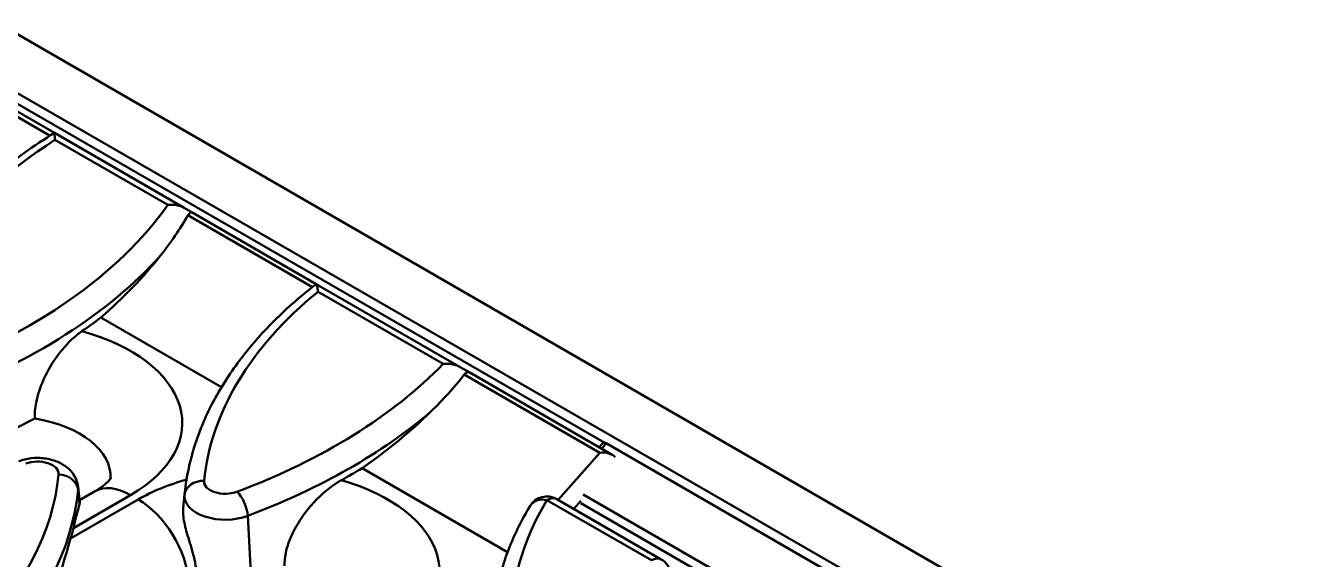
# Model space of a CAD drawing. Header units: millimetres. Extents: x 0 to 2219, y -32 to 1188.
# Drawn here: x 154.89 to 194.1, y 274.74 to 291.05 of the extents above; entities that cross this region are included whole.
import ezdxf

# ---------------------------------------------------------------- set-up
doc = ezdxf.new("R2010")
doc.units = ezdxf.units.MM
doc.header["$LTSCALE"] = 2
doc.layers.add('Sichtbar (ISO)', color=7, linetype='Continuous', lineweight=50)
doc.layers.add('Sichtbar schmal (ISO)', color=7, linetype='Continuous', lineweight=50)

msp = doc.modelspace()

# ---------------------------------------------------------------- linework, layer by layer
at = {"layer": 'Sichtbar (ISO)'}
for p, q in [((249.8683, 235.802), (108.4469, 317.4516)), ((151.2881, 290.3569), (155.7662, 287.7715)), ((159.7253, 285.4857), (155.7663, 287.7714)), ((155.7663, 287.7714), (155.7663, 287.7714)), ((159.9899, 285.3329), (159.7253, 285.4857)), ((159.9899, 285.3329), (163.7635, 283.1542)), ((163.7655, 283.1531), (163.764, 283.154)), ((168.1641, 280.6135), (163.7655, 283.1531)), ((160.869, 280.0006), (157.1829, 282.1287)), ((168.4561, 280.4449), (168.1641, 280.6135)), ((168.4561, 280.4449), (172.8064, 277.9333)), ((172.4033, 278.1661), (172.5029, 278.2813)), ((172.6234, 278.2848), (182.298, 272.6992)), ((169.6078, 274.9552), (165.1627, 277.5216)), ((156.4905, 276.9502), (156.5408, 276.4811)), ((156.5338, 276.5471), (156.9939, 276.8128)), ((159.7479, 276.7774), (159.7104, 276.4276)), ((171.1106, 276.581), (174.3016, 274.7386))]:
    msp.add_line(p, q, dxfattribs=at)
for centre, start, end in [((170.8106, 276.0614), 60, 148.87829), ((174.0016, 274.219), 8.56145, 60)]:
    msp.add_arc(centre, 0.6, start, end, dxfattribs=at)
for centre, major_axis, ratio, start_param, end_param in [((148.7433, 287.0194), (11.9062, 3.1918), 0.6712851, 5.547758, 5.696791), ((141.2558, 288.8724), (-19.9092, -1.4014), 0.6188024, 2.4532786, 2.6265947), ((141.3483, 289.0971), (-19.91, 0), 0.5773503, 2.4439766, 2.4903132), ((158.3603, 282.5999), (11.3936, 3.5551), 0.6299363, 5.3926456, 5.5429974), ((150.6839, 285.3798), (-19.8947, -1.4004), 0.6188024, 2.341325, 2.5113981), ((141.3483, 287.4641), (-20.085, 0), 0.5773503, 2.1505075, 2.3293755), ((154.2819, 277.2716), (3.2, 0), 0.5773503, 6.2481417, 7.5745235), ((172.4428, 277.6814), (0.4957, 0.0812), 0.6237551, 0.3427257, 1.5115068), ((172.6267, 278.1187), (-0.1081, 0.176), 0.5635385, 5.7945313, 6.4600933), ((150.7764, 285.4682), (-19.91, 0), 0.5773503, 2.333489, 2.3782999), ((136.6343, 277.3032), (19.91, 0), 0.5773503, 6.1148977, 6.1429316)]:
    msp.add_ellipse(centre, major_axis=major_axis, ratio=ratio, start_param=start_param, end_param=end_param, dxfattribs=at)
for points, knots in [([(155.7662, 287.7715), (155.1389, 287.3843), (154.5557, 286.9707), (153.4887, 286.0967), (153.0049, 285.6363), (152.1468, 284.6752), (151.7726, 284.1745), (151.1434, 283.1408), (150.8884, 282.6077), (150.5066, 281.5197), (150.3798, 280.9648), (150.3198, 280.4063)], [3.17500796, 3.17500796, 3.17500796, 3.17500796, 3.31302386, 3.31302386, 3.45103976, 3.45103976, 3.58905566, 3.58905566, 3.72707156, 3.72707156, 3.86508746, 3.86508746, 3.86508746, 3.86508746]), ([(155.7801, 287.5605), (155.7801, 287.5611), (155.7801, 287.5617), (155.7774, 287.6161), (155.775, 287.6618), (155.7709, 287.7297), (155.7692, 287.7536), (155.7672, 287.7688), (155.7667, 287.7712), (155.7663, 287.7714)], [-0.00079701, -0.00079701, -0.00079701, -0.00079701, 0, 0, 0.0700773, 0.0700773, 0.13623377, 0.13623377, 0.16112952, 0.16112952, 0.16112952, 0.16112952]), ([(159.7253, 285.4857), (159.6813, 285.5111), (159.6325, 285.5311), (159.527, 285.561), (159.4703, 285.5705), (159.3526, 285.5787), (159.2916, 285.5771), (159.2298, 285.57), (159.2289, 285.57), (159.2281, 285.5698)], [0.38298223, 0.38298223, 0.38298223, 0.38298223, 0.42713138, 0.42713138, 0.47283396, 0.47283396, 0.5195031, 0.5195031, 0.52016002, 0.52016002, 0.52016002, 0.52016002]), ([(159.8461, 285.2553), (159.8463, 285.2555), (159.8464, 285.2558), (159.8487, 285.2598), (159.8509, 285.2633), (159.854, 285.2683), (159.8549, 285.2698), (159.8565, 285.2722), (159.8572, 285.2733), (159.8585, 285.2752), (159.8592, 285.2761), (159.8606, 285.2782), (159.8615, 285.2794), (159.8645, 285.2836), (159.8666, 285.2865), (159.8879, 285.3134), (159.9091, 285.3296), (159.9443, 285.3418), (159.9579, 285.3428), (159.9773, 285.3389), (159.9839, 285.3364), (159.9899, 285.3329)], [-0.367232256, -0.367232256, -0.367232256, -0.367232256, -0.366895366, -0.366895366, -0.36221397, -0.36221397, -0.360233459, -0.360233459, -0.358803893, -0.358803893, -0.357504143, -0.357504143, -0.355771865, -0.355771865, -0.351403421, -0.351403421, -0.313473352, -0.313473352, -0.289142813, -0.289142813, -0.275585427, -0.275585427, -0.275585427, -0.275585427]), ([(163.7635, 283.1542), (163.3003, 282.7955), (162.8714, 282.4198), (162.088, 281.6386), (161.7335, 281.2329), (161.1051, 280.3959), (160.831, 279.9645), (160.3689, 279.0812), (160.1808, 278.6292), (159.8954, 277.7115), (159.7982, 277.2457), (159.7479, 276.7774)], [3.28649149, 3.28649149, 3.28649149, 3.28649149, 3.40221068, 3.40221068, 3.51792988, 3.51792988, 3.63364907, 3.63364907, 3.74936827, 3.74936827, 3.86508746, 3.86508746, 3.86508746, 3.86508746]), ([(163.8177, 282.92), (163.8176, 282.9207), (163.8175, 282.9213), (163.8083, 282.9826), (163.7994, 283.0344), (163.7836, 283.1102), (163.7763, 283.1366), (163.7684, 283.1505), (163.7669, 283.1523), (163.7655, 283.1531)], [-0.00085051, -0.00085051, -0.00085051, -0.00085051, 0, 0, 0.07930364, 0.07930364, 0.15301084, 0.15301084, 0.17054122, 0.17054122, 0.17054122, 0.17054122]), ([(156.6069, 281.7127), (156.5551, 281.6771), (156.5031, 281.638), (156.2497, 281.4314), (156.0519, 281.2211), (155.7056, 280.753), (155.5554, 280.501), (155.3317, 280.0036), (155.2519, 279.7631), (155.1751, 279.36), (155.161, 279.2), (155.1646, 279.0475)], [-2.65525649, -2.65525649, -2.65525649, -2.65525649, -2.594613, -2.594613, -2.35929257, -2.35929257, -2.14085408, -2.14085408, -1.94947542, -1.94947542, -1.81657041, -1.81657041, -1.81657041, -1.81657041]), ([(168.1641, 280.6135), (168.1229, 280.6373), (168.0778, 280.6569), (167.9713, 280.6915), (167.9086, 280.7043), (167.7783, 280.7182), (167.7103, 280.7189), (167.6416, 280.7135), (167.6407, 280.7134), (167.6398, 280.7134)], [0.39074514, 0.39074514, 0.39074514, 0.39074514, 0.43098813, 0.43098813, 0.4809599, 0.4809599, 0.53234121, 0.53234121, 0.53302709, 0.53302709, 0.53302709, 0.53302709]), ([(168.283, 280.3843), (168.2836, 280.3851), (168.2843, 280.3859), (168.2873, 280.3896), (168.2897, 280.3925), (168.2932, 280.3966), (168.2943, 280.3978), (168.2962, 280.3999), (168.297, 280.4008), (168.2986, 280.4025), (168.2993, 280.4033), (168.3011, 280.4051), (168.3021, 280.4062), (168.3057, 280.4098), (168.3083, 280.4123), (168.3352, 280.4371), (168.3615, 280.4509), (168.4036, 280.4587), (168.4194, 280.4581), (168.4418, 280.452), (168.4492, 280.4489), (168.4561, 280.4449)], [-0.368067685, -0.368067685, -0.368067685, -0.368067685, -0.367003056, -0.367003056, -0.363010006, -0.363010006, -0.361248282, -0.361248282, -0.359948289, -0.359948289, -0.358746314, -0.358746314, -0.357113968, -0.357113968, -0.353093693, -0.353093693, -0.315357677, -0.315357677, -0.291849368, -0.291849368, -0.278995235, -0.278995235, -0.278995235, -0.278995235]), ([(156.4905, 276.9502), (156.4805, 277.043), (156.4544, 277.1322), (156.3765, 277.3009), (156.3224, 277.3777), (156.1879, 277.5251), (156.1044, 277.5889), (155.9054, 277.7072), (155.7874, 277.7532), (155.534, 277.8198), (155.3979, 277.837), (155.1262, 277.8396), (154.9908, 277.8252), (154.7971, 277.7792), (154.7364, 277.7609), (154.6766, 277.7383)], [0.8473015, 0.8473015, 0.8473015, 0.8473015, 1.0461813, 1.0461813, 1.2705319, 1.2705319, 1.5560441, 1.5560441, 1.9290652, 1.9290652, 2.3395873, 2.3395873, 2.7469542, 2.7469542, 2.9359057, 2.9359057, 2.9359057, 2.9359057]), ([(156.9939, 276.8128), (157.0978, 276.8727), (157.1855, 276.9322), (157.3265, 277.0413), (157.3798, 277.0909), (157.4545, 277.1704), (157.4758, 277.2001), (157.4915, 277.2246), (157.4937, 277.2291), (157.4937, 277.2291)], [0, 0, 0, 0, 0.14416071, 0.14416071, 0.28832141, 0.28832141, 0.43248212, 0.43248212, 0.51332613, 0.51332613, 0.51332613, 0.51332613]), ([(164.5317, 277.1575), (164.4286, 277.1007), (164.3252, 277.034), (163.9749, 276.7762), (163.7345, 276.5443), (163.34, 276.0578), (163.1765, 275.8094), (162.9501, 275.3467), (162.8731, 275.1356), (162.8039, 274.7944), (162.7917, 274.6666), (162.794, 274.5439)], [-2.72282242, -2.72282242, -2.72282242, -2.72282242, -2.61402981, -2.61402981, -2.35125979, -2.35125979, -2.12781143, -2.12781143, -1.95143156, -1.95143156, -1.84003941, -1.84003941, -1.84003941, -1.84003941]), ([(156.536, 276.4421), (156.5336, 276.434), (156.5312, 276.4257), (156.4897, 276.2803), (156.4394, 276.0683), (156.372, 275.7912), (156.3606, 275.7447), (156.3488, 275.6963)], [0.70958265, 0.70958265, 0.70958265, 0.70958265, 0.73010989, 0.73010989, 1.0546565, 1.0546565, 1.11670002, 1.11670002, 1.11670002, 1.11670002]), ([(160.1147, 274.1666), (160.1132, 274.4275), (160.0622, 274.6819), (159.9413, 275.1357), (159.872, 275.3448), (159.7656, 275.7155), (159.7254, 275.8765), (159.6935, 276.1365), (159.6906, 276.2345), (159.7, 276.3275)], [-3.07038747, -3.07038747, -3.07038747, -3.07038747, -2.90134148, -2.90134148, -2.74809695, -2.74809695, -2.62272962, -2.62272962, -2.53988053, -2.53988053, -2.53988053, -2.53988053]), ([(170.2969, 276.3715), (170.1731, 276.1664), (170.0587, 275.9588), (169.8491, 275.5391), (169.754, 275.3271), (169.5836, 274.8993), (169.5083, 274.6835), (169.3781, 274.249), (169.3232, 274.0303), (169.234, 273.5907), (169.1998, 273.3699), (169.176, 273.1485)], [3.59158298, 3.59158298, 3.59158298, 3.59158298, 3.64628388, 3.64628388, 3.70098478, 3.70098478, 3.75568567, 3.75568567, 3.81038657, 3.81038657, 3.86508746, 3.86508746, 3.86508746, 3.86508746]), ([(156.263, 275.3779), (156.1835, 275.1085), (156.0871, 274.7833), (155.8509, 273.9974), (155.7059, 273.5254), (155.4918, 272.7371), (155.3947, 272.3515), (155.3291, 271.9045), (155.3163, 271.7919), (155.3053, 271.5847), (155.3062, 271.4894), (155.313, 271.4075)], [-1.1741314, -1.1741314, -1.1741314, -1.1741314, -0.8282199, -0.8282199, -0.4165788, -0.4165788, -0.1554996, -0.1554996, -0.0777498, -0.0777498, -0.0059838, -0.0059838, -0.0059838, -0.0059838])]:
    msp.add_open_spline(points, degree=3, knots=knots, dxfattribs=at)
for points in [[(172.5778, 278.3027), (172.5928, 278.2996), (172.6085, 278.2934), (172.6234, 278.2848)], [(156.5408, 276.4811), (156.542, 276.4705), (156.5403, 276.4573), (156.536, 276.4421)], [(159.7, 276.3275), (159.7034, 276.3613), (159.7069, 276.3947), (159.7104, 276.4276)]]:
    msp.add_open_spline(points, degree=3, dxfattribs=at)
at = {"layer": 'Sichtbar schmal (ISO)'}
for p, q in [((248.3126, 234.9038), (106.8913, 316.5535)), ((137.2544, 298.6967), (172.5778, 278.3027)), ((151.1786, 290.2595), (155.6324, 287.6881)), ((155.7801, 287.5605), (159.2281, 285.5698)), ((159.8461, 285.2553), (163.6454, 283.0618)), ((163.8177, 282.92), (167.6398, 280.7134)), ((168.283, 280.3843), (172.4216, 277.9948)), ((172.4216, 277.9948), (171.1534, 276.5562)), ((172.4817, 278.1208), (172.6234, 278.2848)), ((156.4909, 276.8652), (156.536, 276.4421)), ((158.3267, 276.5693), (156.263, 275.3779)), ((156.3488, 275.6963), (158.0939, 276.7038)), ((159.7411, 276.711), (159.7, 276.3275)), ((174.0016, 274.7089), (170.8106, 276.5512)), ((171.6298, 276.2812), (171.8496, 276.5305)), ((171.846, 276.4527), (180.1682, 271.6479)), ((180.2973, 271.8851), (171.917, 276.7235)), ((161.6707, 276.0678), (161.7786, 274.1337))]:
    msp.add_line(p, q, dxfattribs=at)
for centre, major_axis, ratio, start_param, end_param in [((170.1697, 280.1431), (-19.2902, 0), 0.5773503, 5.5543507, 6.2270729), ((141.3483, 289.7502), (19.2902, 0), 0.5773503, 5.2921002, 5.8984062), ((141.3483, 289.303), (19.8879, 0), 0.5773503, 5.2921002, 5.8054748), ((179.5978, 276.5143), (-19.2902, 0), 0.5773503, 5.6703756, 6.2270729), ((154.2819, 278.9046), (5.3909, 0), 0.5773503, 5.4977871, 7.4080796), ((150.7764, 286.1214), (-19.2902, 0), 0.5773503, 2.1505075, 2.6345647), ((150.7764, 285.6742), (19.8879, 0), 0.5773503, 5.2921002, 5.6900886), ((155.245, 277.3529), (0.6502, 0), 0.5773503, 6.2270729, 8.4336928), ((136.6343, 277.9564), (19.2902, 0), 0.5773503, 5.2921002, 6.2270729), ((155.8941, 276.8419), (0.5972, -0.0581), 0.8152115, 0.1664141, 1.6499439), ((136.6343, 277.5092), (19.8879, 0), 0.5773503, 5.2921002, 6.2270729), ((155.245, 276.9057), (1.2479, 0), 0.5773503, 6.2270729, 6.3450887), ((158.0939, 274.9075), (-1.1, 1.9053), 0.5773503, 5.4977871, 6.2831853), ((162.1387, 274.3685), (-5.3909, 0), 0.5773503, 5.1607706, 5.4977871), ((160.3379, 276.649), (-0.5972, 0.0581), 0.8152115, 4.7915366, 6.2750665), ((160.9871, 277.1178), (-0.6502, 0), 0.5773503, 6.2270729, 8.4336928), ((161.3433, 276.3139), (0.2122, -0.5612), 0.4472624, 0.9563656, 2.4398955), ((162.1387, 274.3685), (5.3909, 0), 0.5773503, 5.4977871, 7.3940423), ((158.3267, 274.7731), (1.1, -1.9053), 0.5773503, 0.8764329, 2.3561945), ((160.9871, 276.6706), (-1.2479, 0), 0.5773503, 6.2270729, 8.4336928), ((179.5978, 276.0671), (-19.8879, 0), 0.5773503, 6.221282, 6.2270729), ((189.0258, 272.8854), (-19.2902, 0), 0.5773503, 5.9477775, 6.2270729), ((170.8106, 276.0614), (-0.5136, 0.3101), 0.7709982, 5.1480531, 6.2831853), ((170.8106, 276.0614), (0.3, 0.5196), 0.5773503, 0, 0.7853982), ((174.0016, 274.219), (0.3, 0.5196), 0.5773503, 0, 0.7853982)]:
    msp.add_ellipse(centre, major_axis=major_axis, ratio=ratio, start_param=start_param, end_param=end_param, dxfattribs=at)

doc.saveas('drawing.dxf')
